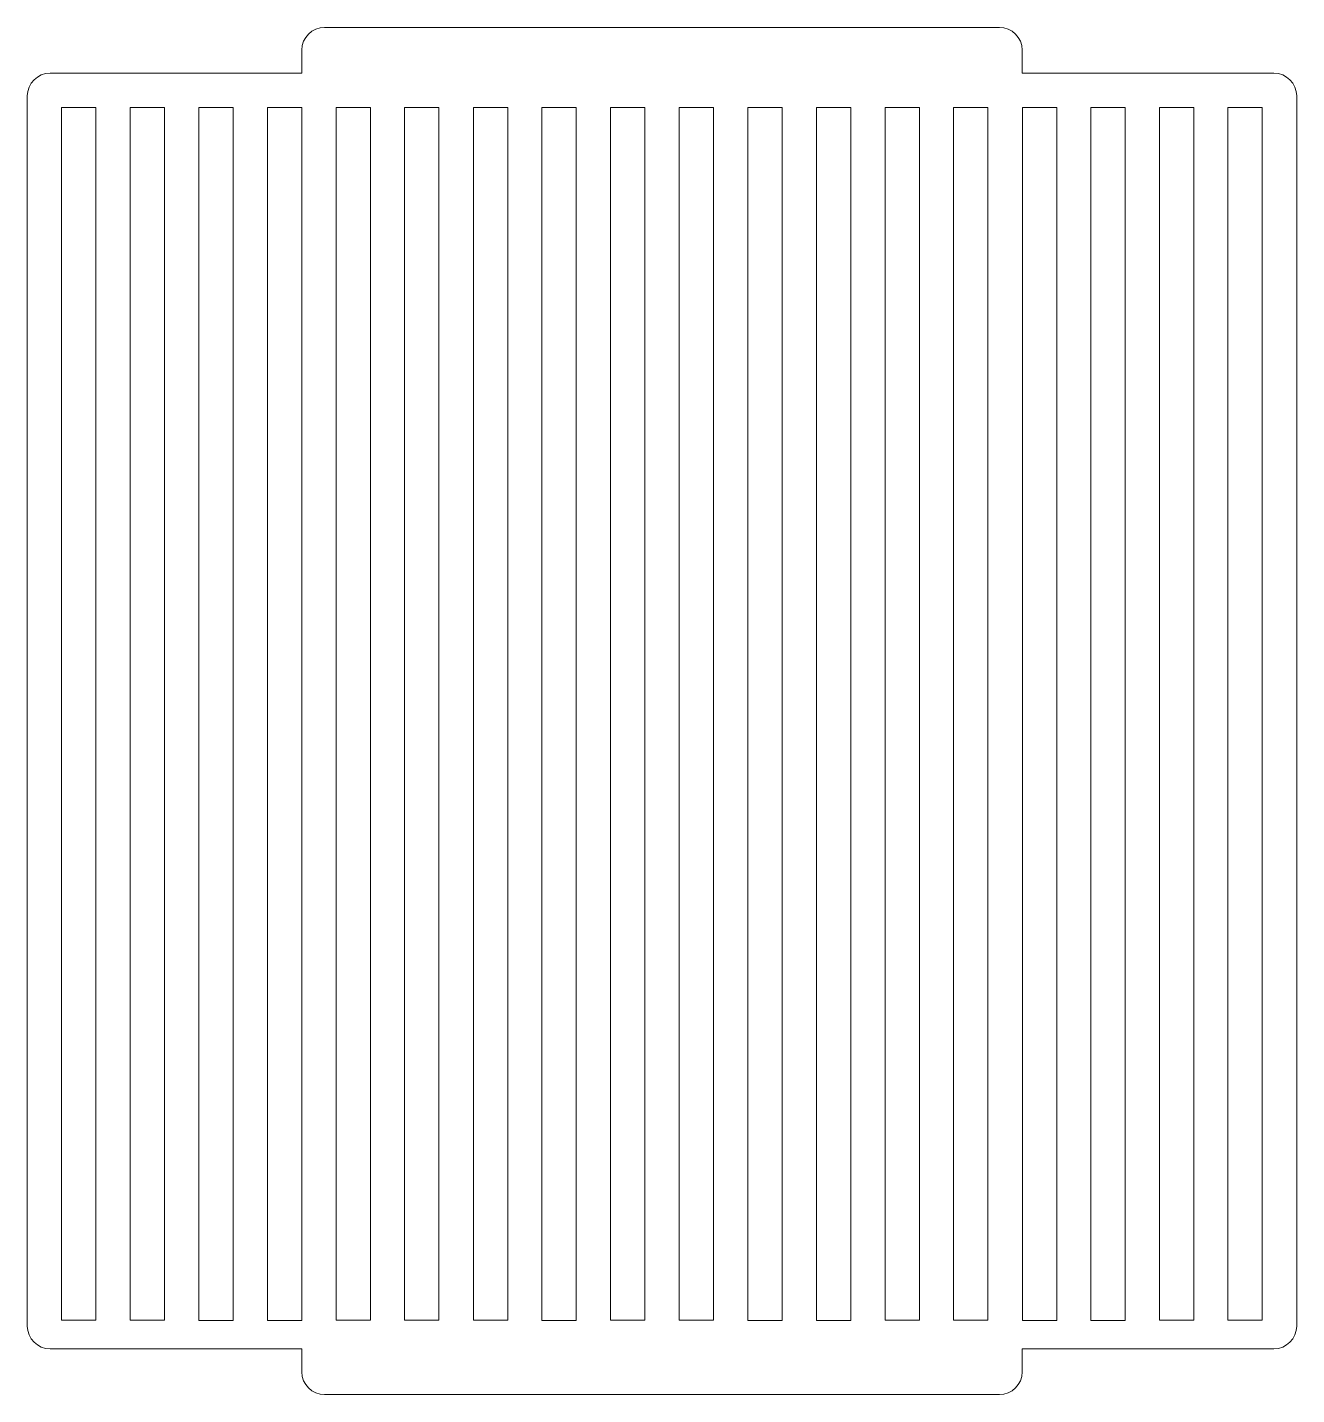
# Model space of a CAD drawing. Header units: inches. Extents: x 5.03 to 11.97, y 1.77 to 9.23.
import ezdxf

# ---------------------------------------------------------------- set-up
doc = ezdxf.new("R2010")
doc.units = ezdxf.units.IN
doc.header["$MEASUREMENT"] = 0

msp = doc.modelspace()

# ---------------------------------------------------------------- linework, layer by layer
at = {"color": 7, "linetype": 'Continuous', "lineweight": 15}
for p, q in [((10.3438, 9.2344), (6.6562, 9.2344)), ((6.5312, 9.1094), (6.5312, 8.9844)), ((10.4688, 8.9844), (10.4688, 9.1094)), ((6.5312, 8.9844), (5.1562, 8.9844)), ((11.8438, 8.9844), (10.4688, 8.9844)), ((5.0312, 8.8594), (5.0312, 2.1406)), ((11.9688, 2.1406), (11.9688, 8.8594)), ((5.406, 8.7968), (5.2185, 8.7968)), ((5.2185, 8.7968), (5.2185, 2.172)), ((5.406, 2.172), (5.406, 8.7968)), ((5.7807, 8.7967), (5.5932, 8.7967)), ((5.5932, 8.7967), (5.5932, 2.1719)), ((5.7807, 2.1719), (5.7807, 8.7967)), ((6.1567, 8.7962), (5.9692, 8.7962)), ((5.9692, 8.7962), (5.9692, 2.1714)), ((6.1567, 2.1714), (6.1567, 8.7962)), ((6.5314, 8.7961), (6.3439, 8.7961)), ((6.3439, 8.7961), (6.3439, 2.1713)), ((6.5314, 2.1713), (6.5314, 8.7961)), ((6.9063, 8.797), (6.7188, 8.797)), ((6.7188, 8.797), (6.7188, 2.1722)), ((6.9063, 2.1722), (6.9063, 8.797)), ((7.281, 8.7969), (7.0935, 8.7969)), ((7.0935, 8.7969), (7.0935, 2.1721)), ((7.281, 2.1721), (7.281, 8.7969)), ((7.657, 8.7964), (7.4695, 8.7964)), ((7.4695, 8.7964), (7.4695, 2.1716)), ((7.657, 2.1716), (7.657, 8.7964)), ((8.0317, 8.7963), (7.8441, 8.7963)), ((7.8441, 8.7963), (7.8441, 2.1715)), ((8.0317, 2.1715), (8.0317, 8.7963)), ((8.4064, 8.7966), (8.2188, 8.7966)), ((8.2188, 8.7966), (8.2188, 2.1718)), ((8.4064, 2.1718), (8.4064, 8.7966)), ((8.781, 8.7966), (8.5935, 8.7966)), ((8.5935, 8.7966), (8.5935, 2.1718)), ((8.781, 2.1718), (8.781, 8.7966)), ((9.157, 8.7961), (8.9695, 8.7961)), ((8.9695, 8.7961), (8.9695, 2.1712)), ((9.157, 2.1712), (9.157, 8.7961)), ((9.5317, 8.796), (9.3442, 8.796)), ((9.3442, 8.796), (9.3442, 2.1712)), ((9.5317, 2.1712), (9.5317, 8.796)), ((9.9067, 8.7968), (9.7191, 8.7968)), ((9.7191, 8.7968), (9.7191, 2.172)), ((9.9067, 2.172), (9.9067, 8.7968)), ((10.2813, 8.7968), (10.0938, 8.7968)), ((10.0938, 8.7968), (10.0938, 2.172)), ((10.2813, 2.172), (10.2813, 8.7968)), ((10.6573, 8.7963), (10.4698, 8.7963)), ((10.4698, 8.7963), (10.4698, 2.1714)), ((10.6573, 2.1714), (10.6573, 8.7963)), ((11.032, 8.7962), (10.8445, 8.7962)), ((10.8445, 8.7962), (10.8445, 2.1714)), ((11.032, 2.1714), (11.032, 8.7962)), ((11.4063, 8.7971), (11.2187, 8.7971)), ((11.2187, 8.7971), (11.2187, 2.1722)), ((11.4063, 2.1722), (11.4063, 8.7971)), ((11.7809, 8.797), (11.5934, 8.797)), ((11.5934, 8.797), (11.5934, 2.1722)), ((11.7809, 2.1722), (11.7809, 8.797)), ((5.2185, 2.172), (5.406, 2.172)), ((5.5932, 2.1719), (5.7807, 2.1719)), ((5.9692, 2.1714), (6.1567, 2.1714)), ((6.3439, 2.1713), (6.5314, 2.1713)), ((6.7188, 2.1722), (6.9063, 2.1722)), ((7.0935, 2.1721), (7.281, 2.1721)), ((7.4695, 2.1716), (7.657, 2.1716)), ((7.8441, 2.1715), (8.0317, 2.1715)), ((8.2188, 2.1718), (8.4064, 2.1718)), ((8.5935, 2.1718), (8.781, 2.1718)), ((8.9695, 2.1712), (9.157, 2.1712)), ((9.3442, 2.1712), (9.5317, 2.1712)), ((9.7191, 2.172), (9.9067, 2.172)), ((10.0938, 2.172), (10.2813, 2.172)), ((10.4698, 2.1714), (10.6573, 2.1714)), ((10.8445, 2.1714), (11.032, 2.1714)), ((11.2187, 2.1722), (11.4063, 2.1722)), ((11.5934, 2.1722), (11.7809, 2.1722)), ((5.1562, 2.0156), (6.5312, 2.0156)), ((6.5312, 2.0156), (6.5312, 1.8906)), ((10.4688, 1.8906), (10.4688, 2.0156)), ((10.4688, 2.0156), (11.8438, 2.0156)), ((6.6562, 1.7656), (10.3438, 1.7656))]:
    msp.add_line(p, q, dxfattribs=at)
for centre, start, end in [((6.6562, 9.1094), 90, 180), ((10.3438, 9.1094), 0, 90), ((5.1562, 8.8594), 90, 180), ((11.8438, 8.8594), 0, 90), ((5.1562, 2.1406), 180, 270), ((11.8438, 2.1406), 270, 0), ((6.6562, 1.8906), 180, 270), ((10.3438, 1.8906), 270, 0)]:
    msp.add_arc(centre, 0.125, start, end, dxfattribs=at)

doc.saveas('drawing.dxf')
